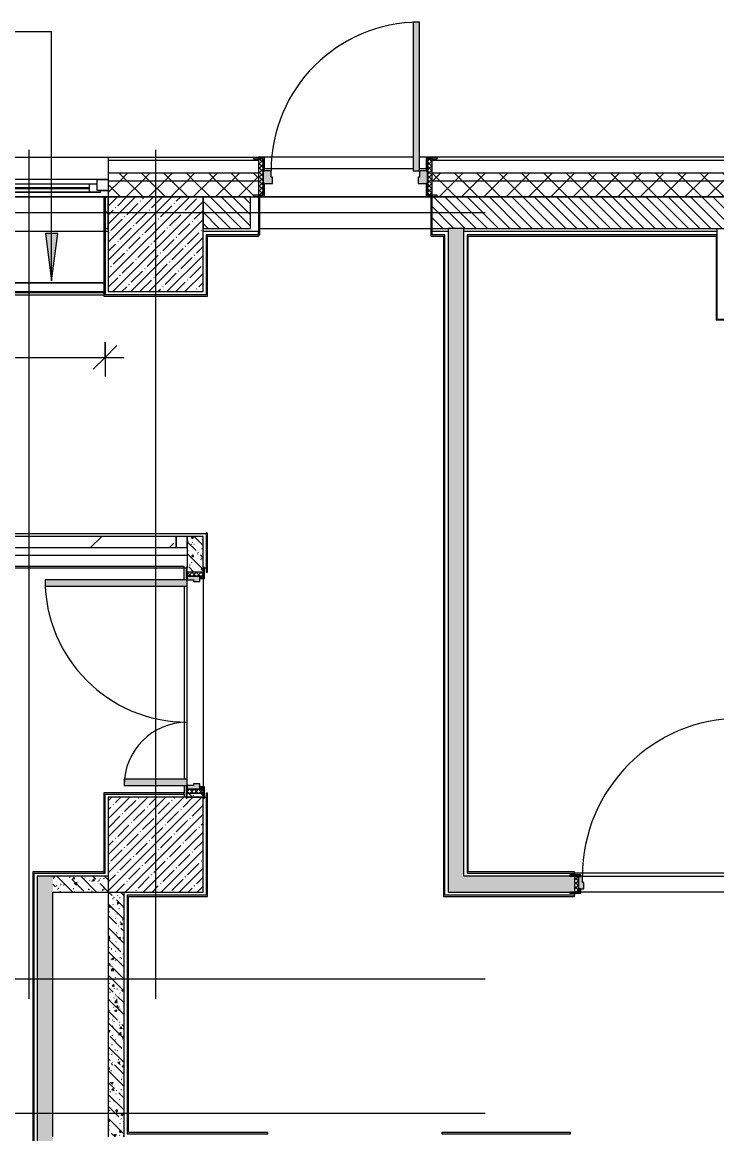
# Model space of a CAD drawing. Header units: millimetres. Extents: x -7229 to 200285, y -8553 to 29000.
# Drawn here: x 161771 to 166167, y 21170 to 28205 of the extents above; entities that cross this region are included whole.
import ezdxf

# ---------------------------------------------------------------- set-up
doc = ezdxf.new("R2010")
doc.units = ezdxf.units.MM
doc.linetypes.add('Осевая', pattern=[15875, 3175, -2381.25, 7937.5, -2381.25])
for name, color, linetype, lineweight in [('A-ANNO-DIMS', 7, 'Continuous', 9), ('A-ANNO-DIMS-100', 7, 'Continuous', 9), ('A-GLAZ-2', 7, 'Continuous', 9), ('A-GLAZ-CURT-2', 7, 'Continuous', 9), ('A-GLAZ-CWMG-3', 7, 'Continuous', 9), ('A-WALL-2', 7, 'Continuous', 9), ('A-WALL-4', 7, 'Continuous', 13), ('G-ANNO-TEXT', 7, 'Continuous', 9), ('I-WALL-7', 7, 'Continuous', 9), ('S-COLS-2', 7, 'Continuous', 9), ('Оси', 7, 'Continuous', 9), ('Оси-2', 7, 'Осевая', 9)]:
    doc.layers.add(name, color=color, linetype=linetype, lineweight=lineweight)
for name, color, linetype, lineweight, true_color in [('A-DOOR-5', 7, 'Continuous', 9, 0xaaaaaa), ('A-DOOR-6', 7, 'Continuous', 9, 0xe2e2e2), ('A-DOOR-FRAM-4', 7, 'Continuous', 9, 0xe2e2e2), ('A-DOOR-FRAM-5', 7, 'Continuous', 9, 0xaaaaaa), ('A-FLOR-3', 7, 'Continuous', 9, 0xaaaaaa), ('I-WALL-8', 7, 'Continuous', 9, 0x787878), ('I-WALL-9', 9, 'Continuous', 9, 0x808080)]:
    doc.layers.add(name, color=color, linetype=linetype, lineweight=lineweight, true_color=true_color)
doc.styles.add('ISOCPEUR_1', font='isocpeur.ttf', dxfattribs={"width": 0.9, "height": 250})
doc.dimstyles.new('ISO-2_5_0_9К_БОЛЬШОЙ', dxfattribs={"dimscale": 304.8, "dimtxt": 248.995294, "dimasz": 0.492126, "dimexe": 0.393701, "dimexo": 0.984252, "dimgap": 0, "dimtad": 1, "dimdec": 0, "dimrnd": 10, "dimzin": 0, "dimdsep": 46, "dimtxsty": 'ISOCPEUR_1', "dimblk1": 'OBLIQUE', "dimblk2": 'OBLIQUE', "dimsah": 1, "dimcen": 0.09, "dimdle": 0.393701, "dimazin": 0, "dimtfac": 1, "dimtdec": 4, "dimtix": 1, "dimtmove": 0, "dimatfit": 3, "dimfxl": 1, "dimtvp": 1, "dimtolj": 1, "dimtzin": 0, "dimarcsym": 2})
pattern_1 = [(45, (96155.96, 0), (-57.02463, 57.02463), []), (45, (96212.986, 0), (-57.02463, 57.02463), [100.806, -20.161, 3.353, -16.808])]
pattern_2 = [(135, (96155.96, 0), (-75.43415, -75.43415), [106.68, -17.78, 3.556, -17.78]), (135, (96155.96, 75.39), (-75.43415, -75.43415), []), (50, (96155.96, 0), (127.52922, -11.15758), [13.335, -146.685]), (355, (96155.96, 0), (-24.66966, 133.74002), [10.668, -117.348]), (100.451, (96166.59, -0.93), (102.85973, 122.58178), [11.333, -124.663]), (46.184, (96155.96, 35.56), (189.75516, -29.43036), [20.002, -220.027]), (96.636, (96171.77, 33.1), (166.1822, 173.1996), [17, -186.995]), (351.184, (96155.96, 35.56), (166.18393, 173.19757), [16.002, -176.022]), (21, (96173.74, 26.67), (106.13027, -71.58603), [13.335, -146.685]), (326, (96173.74, 26.67), (43.26188, 128.93175), [10.668, -117.348]), (71.451, (96182.58, 20.7), (149.39198, 57.34505), [11.333, -124.663]), (37.5, (96155.96, 0), (2.162228, 59.188357), [3.353, -112.573, 3.353, -115.773, -117.792]), (37.5, (96155.96, 0), (2.162228, 59.188357), [-235.052, 3.353, -114.44]), (7.5, (96155.96, 0), (46.773857, 70.126152), [3.353, -64.567, 3.353, -109.906, -44.894]), (7.5, (96155.96, 0), (46.773857, 70.126152), [-181.178, 3.353, -41.542]), (327.5, (96116.31, 0), (94.91367, -4.010093), [3.353, -41.097, 3.353, -135.331, -184.023]), (327.5, (96116.31, 0), (94.91367, -4.010093), [-183.134, 3.353, -180.67]), (317.5, (96098.53, 0), (103.69057, 17.79882), [3.353, -54.432, 3.353, -88.748, -130.683]), (317.5, (96098.53, 0), (103.69057, 17.79882), [-149.885, 3.353, -127.33])]
pattern_3 = [(45, (96155.96, 0), (-70.71068, 70.71068), []), (135, (96155.96, 0), (-70.71068, -70.71068), [])]

# ---------------------------------------------------------------- blocks, each defined once
blk = doc.blocks.new('Системная панель - Стекло - 70мм-31693610-План монтажа зашивок 1 этажа  в осях 12-23 лист 1')
at = {"layer": 'A-GLAZ-CURT-2'}
h = blk.add_hatch(dxfattribs=at)
h.set_pattern_fill('FP_139', color=256, style=0, pattern_type=2)
h.set_pattern_definition([(225, (66147.5, 24815), (282.8427, -282.8427), [200, -600]), (225, (66347.5, 24915), (282.8427, -282.8427), [600, -200]), (225, (65947.5, 25015), (282.8427, -282.8427), [200, -600])])
h.paths.add_polyline_path([(-542.5, 35), (-542.5, -35), (542.5, -35), (542.5, 35), (-284.2, 35)])
for p, q in [((542.5, 35), (-542.5, 35)), ((-542.5, 35), (-542.5, -35)), ((542.5, -35), (542.5, 35)), ((-542.5, -35), (542.5, -35))]:
    blk.add_line(p, q, dxfattribs=at)
blk = doc.blocks.new('120_Окно_СКБ_3Ст - 120_Окно_СКБ_3Ст_5100-21641134-План монтажа зашивок 1 этажа  в осях 12-23 лист 1')
at = {"layer": 'A-GLAZ-2'}
for p, q in [((-2550, -75), (-2550, -5)), ((-2550, -5), (-2480, -5)), ((2550, -5), (-2550, -5)), ((-2480, -5), (-2480, -75)), ((-1720, -35), (-2480, -35)), ((-2480, -35), (-2480, -75)), ((-2430, -85), (-2430, -35)), ((-2430, -55), (-1770, -55)), ((-1770, -65), (-2430, -65)), ((-1770, -85), (-1770, -35)), ((-1720, -75), (-1720, -5)), ((-1720, -5), (-1650, -5)), ((-1720, -75), (-1720, -35)), ((-1650, -5), (-1650, -75)), ((1650, -35), (-1650, -35)), ((1650, -45), (-1650, -45)), ((1650, -75), (1650, -5)), ((1650, -5), (1720, -5)), ((1720, -5), (1720, -75)), ((2480, -35), (1720, -35)), ((1720, -35), (1720, -75)), ((1770, -85), (1770, -35)), ((1770, -55), (2430, -55)), ((2430, -65), (1770, -65)), ((2430, -85), (2430, -35)), ((2480, -75), (2480, -5)), ((2480, -5), (2550, -5)), ((2480, -75), (2480, -35)), ((2550, -5), (2550, -75)), ((-2480, -75), (-2550, -75)), ((-2550, -75), (-2500, -75)), ((-2480, -75), (-2500, -75)), ((-2500, -75), (-2500, -85)), ((-2500, -85), (-1700, -85)), ((-1700, -85), (-2500, -85)), ((-1650, -75), (-1720, -75)), ((-1700, -75), (-1720, -75)), ((-1700, -75), (1700, -75)), ((-1700, -85), (-1700, -75)), ((1720, -75), (1650, -75)), ((1720, -75), (1700, -75)), ((1700, -75), (1700, -85)), ((1700, -85), (2500, -85)), ((2500, -85), (1700, -85)), ((2550, -75), (2480, -75)), ((2500, -75), (2480, -75)), ((2500, -75), (2550, -75)), ((2500, -85), (2500, -75))]:
    blk.add_line(p, q, dxfattribs=at)
blk = doc.blocks.new('110_Дверь_СКБ_1Ст_Наружная - ДН-2д_л__ Дверь из подвала ЛК _900 мм в свету_ 3300-22851703-План монтажа зашивок 1 этажа  в осях 12-23 лист 1')
at = {"layer": 'A-DOOR-5'}
h = blk.add_hatch(dxfattribs=at)
h.set_pattern_fill('FP_170', color=256, style=0, pattern_type=2)
h.set_pattern_definition([(135, (1756.41, 199.685), (-14.14214, -14.14214), []), (225, (1756.41, 199.685), (14.14214, -14.14214), [])])
h.paths.add_polyline_path([(559.5, -105), (569.5, -105), (569.5, 125), (539.5, 125), (539.5, -105)])
at = {"layer": 'A-DOOR-6'}
h = blk.add_hatch(color=256, dxfattribs=at)
h.paths.add_polyline_path([(531.5, 50), (539.5, 50), (539.5, 125), (601.5, 125), (601.5, 133), (531.5, 133), (531.5, 65)])
h.paths.add_polyline_path([(-492.5, 50), (-492.5, 133), (-562.5, 133), (-562.5, 125), (-500.5, 125), (-500.5, 50)])
h = blk.add_hatch(color=256, dxfattribs=at)
h.paths.add_polyline_path([(539.5, -30), (539.5, 50), (489.5, 50), (489.5, 10), (479.5, 10), (479.5, -30), (523.9, -30)])
h.paths.add_polyline_path([(-440.5, -30), (-440.5, 10), (-450.5, 10), (-450.5, 50), (-500.5, 50), (-500.5, -30), (-450.5, -30)])
h = blk.add_hatch(color=256, dxfattribs=at)
h.paths.add_polyline_path([(540.4, -113), (601.5, -113), (601.5, -105), (539.5, -105), (539.5, -30), (531.5, -30), (531.5, -113), (539.5, -113)])
h.paths.add_polyline_path([(-529.5, -113), (-492.5, -113), (-492.5, -30), (-500.5, -30), (-500.5, -105), (-562.5, -105), (-562.5, -113), (-530.5, -113)])
at = {"layer": 'A-DOOR-FRAM-4'}
blk.add_hatch(color=256, dxfattribs=at).paths.add_polyline_path([(489.5, 50), (489.5, 990), (449.5, 990), (449.5, 50)])
at = {"layer": 'A-DOOR-FRAM-5'}
h = blk.add_hatch(dxfattribs=at)
h.set_pattern_fill('FP_171', color=256, style=0, pattern_type=2)
h.set_pattern_definition([(45, (-366.384, 199.685), (-14.1421, 14.1421), []), (135, (-366.384, 199.685), (-14.1421, -14.1421), [])])
h.paths.add_polyline_path([(-529.5, -105), (-500.5, -105), (-500.5, 125), (-530.5, 125), (-530.5, -105)])
at = {"layer": 'A-DOOR-5'}
for p, q in [((489.5, 990), (449.5, 990)), ((449.5, 990), (449.5, 50)), ((489.5, 50), (489.5, 990)), ((-492.5, 133), (-562.5, 133)), ((-562.5, 133), (-562.5, 125)), ((-562.5, 125), (-500.5, 125)), ((-500.5, 125), (-500.5, 50)), ((-492.5, 50), (-492.5, 133)), ((601.5, 133), (531.5, 133)), ((531.5, 133), (531.5, 50)), ((539.5, 50), (539.5, 125)), ((539.5, 125), (601.5, 125)), ((601.5, 125), (601.5, 133)), ((-500.5, 50), (-492.5, 50)), ((449.5, 50), (489.5, 50)), ((531.5, 50), (539.5, 50)), ((-492.5, -30), (-500.5, -30)), ((-500.5, -30), (-500.5, -105)), ((-492.5, -113), (-492.5, -30)), ((539.5, -30), (531.5, -30)), ((531.5, -30), (531.5, -113)), ((539.5, -105), (539.5, -30)), ((-562.5, -105), (-562.5, -113)), ((-500.5, -105), (-562.5, -105)), ((-562.5, -113), (-492.5, -113)), ((531.5, -113), (601.5, -113)), ((601.5, -105), (539.5, -105)), ((601.5, -113), (601.5, -105))]:
    blk.add_line(p, q, dxfattribs=at)
blk.add_arc((489.5, 50), 940, 90, 180, dxfattribs=at)
at = {"layer": 'A-DOOR-FRAM-5'}
for p, q in [((-500.5, 125), (-530.5, 125)), ((-530.5, 125), (-530.5, -105)), ((-500.5, -105), (-500.5, 125)), ((569.5, 125), (539.5, 125)), ((539.5, 125), (539.5, -105)), ((569.5, -105), (569.5, 125)), ((-450.5, 50), (-500.5, 50)), ((-500.5, 50), (-500.5, -30)), ((-450.5, 10), (-450.5, 50)), ((-440.5, 10), (-450.5, 10)), ((-440.5, -30), (-440.5, 10)), ((489.5, 10), (479.5, 10)), ((479.5, 10), (479.5, -30)), ((489.5, 50), (489.5, 10)), ((539.5, 50), (489.5, 50)), ((539.5, -30), (539.5, 50)), ((-500.5, -30), (-440.5, -30)), ((479.5, -30), (539.5, -30)), ((-530.5, -105), (-500.5, -105)), ((539.5, -105), (569.5, -105))]:
    blk.add_line(p, q, dxfattribs=at)
blk = doc.blocks.new('110_Дверь_СКБ_2Ст - Д-10а_ СОШ_Дв_1450x2100h_Горячий цех-25784455-План монтажа зашивок 1 этажа  в осях 12-23 лист 1')
at = {"layer": 'A-DOOR-5'}
h = blk.add_hatch(dxfattribs=at)
h.set_pattern_fill('FP_34', color=256, style=0, pattern_type=2)
h.set_pattern_definition([(135, (1601.41, 114.685), (-14.14214, -14.14214), []), (225, (1601.41, 114.685), (14.14214, -14.14214), [])])
h.paths.add_polyline_path([(687.5, 50), (687.5, -50), (712.5, -50), (712.5, 50)])
at = {"layer": 'A-DOOR-6'}
for points in [[(622.5, 131.2), (622.5, 50), (662.5, 50), (662.5, 950), (622.5, 950), (622.5, 472.7)], [(-637.5, 62.8), (-637.5, 50), (-597.5, 50), (-597.5, 450), (-637.5, 450), (-637.5, 70)]]:
    blk.add_hatch(color=256, dxfattribs=at).paths.add_polyline_path(points)
h = blk.add_hatch(color=256, dxfattribs=at)
h.paths.add_polyline_path([(-662.5, -30), (-627.5, -30), (-627.5, 10), (-637.5, 10), (-637.5, 50), (-662.5, 50)])
h.paths.add_polyline_path([(652.5, -30), (687.5, -30), (687.5, 50), (662.5, 50), (662.5, 10), (652.5, 10), (652.5, -9.2)])
at = {"layer": 'A-DOOR-FRAM-4'}
for points in [[(-717.5, 58), (-717.5, 50), (-647.5, 50), (-647.5, 58), (-712.5, 58)], [(672.5, 50), (742.5, 50), (742.5, 58), (672.5, 58)], [(-717.5, -50), (-717.5, -58), (-647.5, -58), (-647.5, -50), (-712.5, -50)], [(-662.5, -50), (-647.5, -50), (-647.5, -30), (-662.5, -30)], [(672.5, -50), (687.5, -50), (687.5, -30), (672.5, -30)], [(672.5, -50), (672.5, -58), (742.5, -58), (742.5, -50), (687.5, -50)]]:
    blk.add_hatch(color=256, dxfattribs=at).paths.add_polyline_path(points)
at = {"layer": 'A-DOOR-FRAM-5'}
h = blk.add_hatch(dxfattribs=at)
h.set_pattern_fill('FP_35', color=256, style=0, pattern_type=2)
h.set_pattern_definition([(45, (-521.384, 114.685), (-14.1421, 14.1421), []), (135, (-521.384, 114.685), (-14.1421, -14.1421), [])])
h.paths.add_polyline_path([(-687.5, -50), (-662.5, -50), (-662.5, 50), (-687.5, 50)])
at = {"layer": 'A-DOOR-5'}
for p, q in [((662.5, 950), (622.5, 950)), ((622.5, 950), (622.5, 50)), ((662.5, 50), (662.5, 950)), ((-637.5, 450), (-637.5, 50)), ((-597.5, 450), (-637.5, 450)), ((-597.5, 50), (-597.5, 450)), ((-637.5, 50), (-597.5, 50)), ((622.5, 50), (662.5, 50))]:
    blk.add_line(p, q, dxfattribs=at)
for centre, radius, start, end in [((662.5, 50), 900, 90, 180), ((-637.5, 50), 400, 0, 90)]:
    blk.add_arc(centre, radius, start, end, dxfattribs=at)
at = {"layer": 'A-DOOR-FRAM-5'}
for p, q in [((-647.5, 58), (-717.5, 58)), ((-717.5, 58), (-717.5, 50)), ((-717.5, 50), (-647.5, 50)), ((-662.5, 50), (-687.5, 50)), ((-687.5, 50), (-687.5, -50)), ((-637.5, 50), (-662.5, 50)), ((-662.5, 50), (-662.5, -30)), ((-662.5, -50), (-662.5, 50)), ((-647.5, 50), (-647.5, 58)), ((-637.5, 10), (-637.5, 50)), ((-627.5, 10), (-637.5, 10)), ((-627.5, -30), (-627.5, 10)), ((662.5, 10), (652.5, 10)), ((652.5, 10), (652.5, -30)), ((662.5, 50), (662.5, 10)), ((687.5, 50), (662.5, 50)), ((742.5, 58), (672.5, 58)), ((672.5, 58), (672.5, 50)), ((672.5, 50), (742.5, 50)), ((687.5, -30), (687.5, 50)), ((712.5, 50), (687.5, 50)), ((687.5, 50), (687.5, -50)), ((712.5, -50), (712.5, 50)), ((742.5, 50), (742.5, 58)), ((-647.5, -50), (-717.5, -50)), ((-717.5, -50), (-717.5, -58)), ((-717.5, -58), (-647.5, -58)), ((-687.5, -50), (-662.5, -50)), ((-662.5, -30), (-627.5, -30)), ((-647.5, -30), (-662.5, -30)), ((-662.5, -30), (-662.5, -50)), ((-662.5, -50), (-647.5, -50)), ((-647.5, -50), (-647.5, -30)), ((-647.5, -58), (-647.5, -50)), ((652.5, -30), (687.5, -30)), ((687.5, -30), (672.5, -30)), ((672.5, -30), (672.5, -50)), ((672.5, -50), (687.5, -50)), ((742.5, -50), (672.5, -50)), ((672.5, -50), (672.5, -58)), ((672.5, -58), (742.5, -58)), ((687.5, -50), (687.5, -30)), ((687.5, -50), (712.5, -50)), ((742.5, -58), (742.5, -50))]:
    blk.add_line(p, q, dxfattribs=at)
blk = doc.blocks.new('Прямоугольный импост - 50 x 70 мм-23766160-План монтажа зашивок 1 этажа  в осях 12-23 лист 1')
at = {"layer": 'A-GLAZ-CWMG-3'}
for p, q in [((0, 35), (-70, 35)), ((-70, 35), (-70, -35)), ((0, -35), (0, 35)), ((-70, -35), (0, -35))]:
    blk.add_line(p, q, dxfattribs=at)
blk = doc.blocks.new('110_Дверь_СКБ_1Ст_Внутренняя1 - Д-11 1100x2100h_кладовые _все__ коридор _между помещениями блока столовой__ моечные _все_-V188-План монтажа зашивок 1 этажа  в осях 12-23 лист 1')
at = {"layer": 'A-DOOR-5'}
h = blk.add_hatch(dxfattribs=at)
h.set_pattern_fill('FP_27', color=256, style=0, pattern_type=2)
h.set_pattern_definition([(135, (1751.41, 114.685), (-14.14214, -14.14214), []), (225, (1751.41, 114.685), (14.14214, -14.14214), [])])
h.paths.add_polyline_path([(537.5, 50), (537.5, -50), (562.5, -50), (562.5, 50)])
at = {"layer": 'A-DOOR-6'}
h = blk.add_hatch(color=256, dxfattribs=at)
h.paths.add_polyline_path([(537.5, 50), (512.5, 50), (512.5, 10), (502.5, 10), (502.5, -30), (537.5, -30)])
h.paths.add_polyline_path([(-497.5, 50), (-512.5, 50), (-512.5, -30), (-477.5, -30), (-477.5, 10), (-487.5, 10), (-487.5, 50)])
at = {"layer": 'A-DOOR-FRAM-4'}
for points in [[(472.5, 1050), (472.5, 50), (512.5, 50), (512.5, 1050)], [(-537.5, 58), (-567.5, 58), (-567.5, 50), (-497.5, 50), (-497.5, 58), (-535.4, 58)], [(537.5, 58), (522.5, 58), (522.5, 50), (592.5, 50), (592.5, 58), (542.5, 58)], [(-497.5, -50), (-567.5, -50), (-567.5, -58), (-497.5, -58), (-497.5, -56.4)], [(-497.5, -30), (-512.5, -30), (-512.5, -50), (-497.5, -50)], [(522.5, -30), (522.5, -50), (537.5, -50), (537.5, -30)], [(562.5, -50), (522.5, -50), (522.5, -58), (592.5, -58), (592.5, -50)]]:
    blk.add_hatch(color=256, dxfattribs=at).paths.add_polyline_path(points)
at = {"layer": 'A-DOOR-FRAM-5'}
h = blk.add_hatch(dxfattribs=at)
h.set_pattern_fill('FP_28', color=256, style=0, pattern_type=2)
h.set_pattern_definition([(45, (-371.384, 114.685), (-14.1421, 14.1421), []), (135, (-371.384, 114.685), (-14.1421, -14.1421), [])])
h.paths.add_polyline_path([(-512.5, 50), (-537.5, 50), (-537.2, -50), (-512.5, -50)])
at = {"layer": 'A-DOOR-5'}
for p, q in [((512.5, 1050), (472.5, 1050)), ((472.5, 1050), (472.5, 50)), ((512.5, 50), (512.5, 1050)), ((472.5, 50), (512.5, 50))]:
    blk.add_line(p, q, dxfattribs=at)
blk.add_arc((512.5, 50), 1000, 90, 180, dxfattribs=at)
at = {"layer": 'A-DOOR-FRAM-5'}
for p, q in [((-497.5, 58), (-567.5, 58)), ((-567.5, 58), (-567.5, 50)), ((-567.5, 50), (-497.5, 50)), ((-512.5, 50), (-537.5, 50)), ((-537.5, 50), (-537.5, -50)), ((-487.5, 50), (-512.5, 50)), ((-512.5, 50), (-512.5, -30)), ((-512.5, -50), (-512.5, 50)), ((-497.5, 50), (-512.5, 50)), ((-512.5, 50), (-512.5, 49)), ((-512.5, 49), (-497.5, 49)), ((-497.5, 50), (-497.5, 58)), ((-497.5, 49), (-497.5, 50)), ((-487.5, 10), (-487.5, 50)), ((-477.5, 10), (-487.5, 10)), ((-477.5, -30), (-477.5, 10)), ((512.5, 10), (502.5, 10)), ((502.5, 10), (502.5, -30)), ((512.5, 50), (512.5, 10)), ((537.5, 50), (512.5, 50)), ((592.5, 58), (522.5, 58)), ((522.5, 58), (522.5, 50)), ((537.5, 50), (522.5, 50)), ((522.5, 50), (522.5, 49)), ((522.5, 50), (592.5, 50)), ((522.5, 49), (537.5, 49)), ((537.5, -30), (537.5, 50)), ((562.5, 50), (537.5, 50)), ((537.5, 50), (537.5, -50)), ((537.5, 49), (537.5, 50)), ((562.5, -50), (562.5, 50)), ((592.5, 50), (592.5, 58)), ((-497.5, -50), (-567.5, -50)), ((-567.5, -50), (-567.5, -58)), ((-567.5, -58), (-497.5, -58)), ((-537.5, -50), (-512.5, -50)), ((-512.5, -30), (-477.5, -30)), ((-497.5, -30), (-512.5, -30)), ((-512.5, -30), (-512.5, -50)), ((-512.5, -50), (-497.5, -50)), ((-497.5, -50), (-497.5, -30)), ((-497.5, -58), (-497.5, -50)), ((502.5, -30), (537.5, -30)), ((537.5, -30), (522.5, -30)), ((522.5, -30), (522.5, -50)), ((522.5, -50), (537.5, -50)), ((592.5, -50), (522.5, -50)), ((522.5, -50), (522.5, -58)), ((522.5, -58), (592.5, -58)), ((537.5, -50), (537.5, -30)), ((537.5, -50), (562.5, -50)), ((592.5, -58), (592.5, -50))]:
    blk.add_line(p, q, dxfattribs=at)
blk = doc.blocks.new('Зашивка приборов отопления10 - Зашивка приборов отопления-33278020-План монтажа зашивок 1 этажа  в осях 12-23 лист 1')
at = {"layer": 'A-WALL-2'}
for p, q in [((51570, 26880), (51570, 26860)), ((51870, 26880), (51570, 26880)), ((56922, 26880), (51878, 26880)), ((51578, 26555), (56922, 26555)), ((56922, 26555), (51578, 26555)), ((51578, 26480), (56922, 26480))]:
    blk.add_line(p, q, dxfattribs=at)
blk = doc.blocks.new('DIMBLOCK69-План монтажа зашивок 1 этажа  в осях 12-23 лист 1')
at = {"layer": 'A-ANNO-DIMS-100'}
for p, q in [((159620, 26004.3), (159620, 26203.2)), ((162296, 26180), (162296, 25963.2)), ((162296, 26083.2), (162296, 26180)), ((159620, 26083.2), (162416, 26083.2)), ((159620, 26083.2), (159620, 26004.3))]:
    blk.add_line(p, q, dxfattribs=at)
at = {"layer": 'A-ANNO-DIMS-100', "lineweight": 20}
for p, q in [((159620, 26083.2), (159695, 26158.2)), ((162296, 26083.2), (162371, 26158.2)), ((159620, 26083.2), (159545, 26008.2)), ((162296, 26083.2), (162221, 26008.2))]:
    blk.add_line(p, q, dxfattribs=at)
at = {"layer": 'A-ANNO-DIMS-100', "color": 0, "insert": (160742.5, 26409.8), "char_height": 250, "width": 517.144, "attachment_point": 1, "line_spacing_factor": 1.149209, "style": 'ISOCPEUR_1'}
blk.add_mtext('1/2', dxfattribs=at)
blk = doc.blocks.new('_Oblique')
at = {"color": 0, "linetype": 'ByBlock', "lineweight": -2}
blk.add_line((-0.5, -0.5), (0.5, 0.5), dxfattribs=at)

msp = doc.modelspace()

# ---------------------------------------------------------------- hatches: boundary and pattern name
at = {"layer": 'A-WALL-2'}
h = msp.add_hatch(dxfattribs=at)
h.set_pattern_fill('FP_133', color=256, style=0, pattern_type=2)
h.set_pattern_definition(pattern_3)
h.paths.add_polyline_path([(178830.4, 27200), (180661.6, 27200), (180661.6, 27250), (176506, 27250), (176506, 27200), (178104.9, 27200)])
h.paths.add_polyline_path([(172906, 27200), (173406, 27200), (173406, 27250), (172506, 27250), (172506, 27200)])
h.paths.add_polyline_path([(170406, 27200), (170406, 27250), (169066, 27250), (169066, 27200), (170124.4, 27200)])
h.paths.add_polyline_path([(166496.9, 27200), (166966, 27200), (166966, 27250), (164366, 27250), (164366, 27200), (166466, 27200)])
h.paths.add_polyline_path([(162916, 27200), (163266, 27200), (163266, 27250), (162316, 27250), (162316, 27200), (162869.4, 27200)])
h.paths.add_polyline_path([(157216, 27200), (157216, 27250), (156161, 27250), (156161, 27200), (156916, 27200)])
h.paths.add_polyline_path([(153016, 27200), (153861, 27200), (153861, 27250), (153016, 27250), (153016, 27206.1)])
h.paths.add_polyline_path([(150016, 27200), (150916, 27200), (150916, 27250), (150016, 27250), (150016, 27210)])
h.paths.add_polyline_path([(147916, 27200), (147916, 27250), (147016, 27250), (147016, 27200), (147633.9, 27200)])
h.paths.add_polyline_path([(144006.4, 27200), (144916, 27200), (144916, 27250), (143816, 27250), (143816, 27200)])
h.paths.add_polyline_path([(138916, 27200), (140716, 27200), (140716, 27250), (138316, 27250), (138316, 27200)])
h = msp.add_hatch(dxfattribs=at)
h.set_pattern_fill('FP_133', color=256, style=0, pattern_type=2)
h.set_pattern_definition(pattern_3)
h.paths.add_polyline_path([(180256, 27100), (180661.6, 27100), (180661.6, 27200), (176506, 27200), (176506, 27100), (179581.1, 27100)])
h.paths.add_polyline_path([(166466, 27100), (166966, 27100), (166966, 27200), (164366, 27200), (164366, 27110), (164398, 27110), (164398, 27102), (164366, 27102), (164366, 27100), (166132.6, 27100)])
h.paths.add_polyline_path([(169066, 27100), (170406, 27100), (170406, 27200), (169066, 27200), (169066, 27140)])
h.paths.add_polyline_path([(173026.4, 27100), (173406, 27100), (173406, 27200), (172506, 27200), (172506, 27100), (172906, 27100)])
h.paths.add_polyline_path([(153437.9, 27100), (153861, 27100), (153861, 27200), (153016, 27200), (153016, 27100)])
h.paths.add_polyline_path([(162316, 27100), (163266, 27100), (163266, 27102), (163234, 27102), (163234, 27110), (163266, 27110), (163266, 27200), (162316, 27200), (162316, 27140)])
h.paths.add_polyline_path([(138936, 27100), (140716, 27100), (140716, 27200), (138316, 27200), (138316, 27100), (138927.9, 27100)])
h.paths.add_polyline_path([(147916, 27100), (147916, 27200), (147016, 27200), (147016, 27100), (147633.9, 27100)])
h.paths.add_polyline_path([(156316, 27100), (157216, 27100), (157216, 27200), (156161, 27200), (156161, 27100)])
h.paths.add_polyline_path([(150535.9, 27100), (150916, 27100), (150916, 27200), (150016, 27200), (150016, 27100), (150316, 27100)])
h.paths.add_polyline_path([(144916, 27100), (144916, 27200), (143816, 27200), (143816, 27100), (144913.3, 27100)])
h = msp.add_hatch(dxfattribs=at)
h.set_pattern_fill('FP_137', color=256, style=0, pattern_type=2)
h.set_pattern_definition([(135, (96155.96, 0), (-35.35534, -35.35534), [])])
h.paths.add_polyline_path([(153506, 26900), (153861, 26900), (153861, 27100), (153016, 27100), (153016, 26900), (153437.9, 26900)])
h.paths.add_polyline_path([(147556, 26900), (147916, 26900), (147916, 27100), (147016, 27100), (147016, 26900), (147497.8, 26900)])
h.paths.add_polyline_path([(176806, 26900), (176806, 27100), (176506, 27100), (176506, 26900), (176653.9, 26900)])
h.paths.add_polyline_path([(156916, 26900), (157216, 26900), (157216, 27100), (156916, 27100), (156916, 26953.9)])
h.paths.add_polyline_path([(138936, 26900), (140716, 26900), (140716, 27100), (138916, 27100), (138916, 26900), (138927.9, 26900)])
h.paths.add_polyline_path([(163216, 26900), (163216, 27100), (162916, 27100), (162916, 26900)])
h.paths.add_polyline_path([(172906, 26900), (172906, 27100), (172506, 27100), (172506, 26900), (172584.1, 26900)])
h.paths.add_polyline_path([(150016, 26900), (150316, 26900), (150316, 27100), (150016, 27100), (150016, 26969.4)])
h.paths.add_polyline_path([(143825, 26900), (144316, 26900), (144316, 27100), (143816, 27100), (143816, 26900)])
h.paths.add_polyline_path([(170406, 26900), (170406, 27100), (170196, 27100), (170196, 26900)])
h.paths.add_polyline_path([(169696, 26900), (169696, 27100), (169066, 27100), (169066, 26900), (169398.9, 26900)])
h.paths.add_polyline_path([(166466, 26900), (166466, 27100), (164366, 27100), (164362, 26900), (165045.9, 26900)])
h.paths.add_polyline_path([(156161, 26900), (156316, 26900), (156316, 27100), (156161, 27100), (156161, 26936.5)])
at = {"layer": 'G-ANNO-TEXT'}
msp.add_hatch(color=256, dxfattribs=at).paths.add_polyline_path([(161957.3, 26567.4), (161996.8, 26867.4), (161917.8, 26867.4)])
at = {"layer": 'I-WALL-8'}
h = msp.add_hatch(dxfattribs=at)
h.set_pattern_fill('FP_138', color=256, style=0, pattern_type=2)
h.set_pattern_definition(pattern_2)
h.paths.add_polyline_path([(164566, 22800), (164566, 26900), (164466, 26900), (164466, 22800)])
h = msp.add_hatch(dxfattribs=at)
h.set_pattern_fill('FP_138', color=256, style=0, pattern_type=2)
h.set_pattern_definition(pattern_2)
h.paths.add_polyline_path([(162916, 23300), (162916, 23325), (162816, 23325), (162816, 23300)])
h.paths.add_polyline_path([(162916, 24725), (162916, 24950), (162816, 24950), (162816, 24725)])
h = msp.add_hatch(dxfattribs=at)
h.set_pattern_fill('FP_138', color=256, style=0, pattern_type=2)
h.set_pattern_definition(pattern_2)
h.paths.add_polyline_path([(161966, 15550), (161966, 15750), (161866, 15750), (161866, 15550), (161876.6, 15550)])
h.paths.add_polyline_path([(161966, 16450), (161966, 22800), (161866, 22800), (161866, 16450)])
h = msp.add_hatch(dxfattribs=at)
h.set_pattern_fill('FP_138', color=256, style=0, pattern_type=2)
h.set_pattern_definition(pattern_2)
h.paths.add_polyline_path([(162296, 22700), (162316, 22700), (162316, 22800), (161966, 22800), (161966, 22700), (162143.9, 22700)])
h = msp.add_hatch(dxfattribs=at)
h.set_pattern_fill('FP_138', color=256, style=0, pattern_type=2)
h.set_pattern_definition(pattern_2)
h.paths.add_polyline_path([(178356, 22700), (178586, 22700), (178586, 22800), (178356, 22800), (178356, 22798), (178386, 22798), (178386, 22790), (178356, 22790), (178356, 22710), (178386, 22710), (178386, 22702), (178356, 22702)])
h.paths.add_polyline_path([(177385.2, 22700), (177406, 22700), (177406, 22702), (177376, 22702), (177376, 22710), (177406, 22710), (177406, 22790), (177376, 22790), (177376, 22798), (177406, 22798), (177406, 22800), (177306, 22800), (177306, 22700), (177376, 22700)])
h.paths.add_polyline_path([(175202.9, 22700), (176806, 22700), (176806, 22800), (174606, 22800), (174606, 22700), (174855.8, 22700)])
h.paths.add_polyline_path([(172286, 22700), (172906, 22700), (172906, 22800), (171900.8, 22800), (171900.8, 22700), (171930.8, 22700)])
h.paths.add_polyline_path([(173476, 22700), (173506, 22700), (173506, 22800), (173406, 22800), (173406, 22700), (173435.8, 22700)])
h.paths.add_polyline_path([(170800.8, 22700), (170800.8, 22800), (170196, 22800), (170196, 22700), (170770.8, 22700)])
h.paths.add_polyline_path([(166466, 22700), (166466, 22800), (166366, 22800), (166366, 22700), (166446, 22700)])
h.paths.add_polyline_path([(169696, 22700), (169696, 22800), (166966, 22800), (166966, 22700), (169676, 22700)])
h.paths.add_polyline_path([(165241, 22700), (165266, 22700), (165266, 22800), (164466, 22800), (164466, 22700), (165236, 22700)])
h = msp.add_hatch(dxfattribs=at)
h.set_pattern_fill('FP_138', color=256, style=0, pattern_type=2)
h.set_pattern_definition(pattern_2)
h.paths.add_polyline_path([(162416, 21150), (162416, 22700), (162316, 22700), (162316, 21150)])
at = {"layer": 'I-WALL-9'}
h = msp.add_hatch(dxfattribs=at)
h.set_pattern_fill('FP_178', color=256, style=0, pattern_type=2)
h.set_pattern_definition([(0, (96155.96, 0), (121.92, 30.48), [10.058, -81.382, 10.058, -81.382, -487.68]), (0, (96155.96, 0), (121.92, 30.48), [-182.88, 10.058, -172.822, 10.058, -81.382, -213.36]), (0, (96155.96, 0), (121.92, 30.48), [-457.2, 10.058, -50.902, 10.058, -142.342]), (120, (96201.68, 15.24), (-87.356454, 90.345817), [10.058, -81.382, 10.058, -81.382, -487.68]), (120, (96201.68, 15.24), (-87.356454, 90.345817), [-182.88, 10.058, -172.822, 10.058, -81.382, -213.36]), (120, (96201.68, 15.24), (-87.356454, 90.345817), [-457.2, 10.058, -50.902, 10.058, -142.342]), (240, (96216.92, 76.2), (-34.563546, -120.825817), [10.058, -81.382, 10.058, -81.382, -487.68]), (240, (96216.92, 76.2), (-34.563546, -120.825817), [-182.88, 10.058, -172.822, 10.058, -81.382, -213.36]), (240, (96216.92, 76.2), (-34.563546, -120.825817), [-457.2, 10.058, -50.902, 10.058, -142.342])])
h.paths.add_polyline_path([(162296, 26900), (162316, 26900), (162316, 27100), (162296, 27100), (162296, 27077.7)])
at = {"layer": 'S-COLS-2'}
h = msp.add_hatch(dxfattribs=at)
h.set_pattern_fill('FP_117', color=256, style=0, pattern_type=2)
h.set_pattern_definition(pattern_1)
h.paths.add_polyline_path([(162316, 26500), (162916, 26500), (162916, 27100), (162316, 27100), (162316, 26555)])
h = msp.add_hatch(dxfattribs=at)
h.set_pattern_fill('FP_117', color=256, style=0, pattern_type=2)
h.set_pattern_definition(pattern_1)
h.paths.add_polyline_path([(162916, 22700), (162916, 23300), (162816, 23300), (162816, 23295), (162808, 23295), (162808, 23300), (162316, 23300), (162316, 22700), (162796, 22700)])

# ---------------------------------------------------------------- linework, layer by layer
at = {"layer": 'A-FLOR-3'}
for p, q in [((164246, 27350), (163267, 27350)), ((163267, 27350), (163267, 27348)), ((164366, 27350), (164286, 27350)), ((163267, 27102), (163267, 27100)), ((154286, 24970), (162936, 24970)), ((162796, 24675), (162796, 24752)), ((162808, 24750), (162796, 24750)), ((162936, 24750), (162924, 24750)), ((162796, 24635), (162796, 23415)), ((162796, 23375), (162796, 23328)), ((162796, 23320), (162796, 23300)), ((162924, 23300), (162936, 23300)), ((166276, 22820), (165266, 22820)), ((165266, 22820), (165266, 22808)), ((165266, 22692), (165266, 22680))]:
    msp.add_line(p, q, dxfattribs=at)
at = {"layer": 'A-WALL-2'}
for p, q in [((147916, 27350), (163266, 27350)), ((162316, 27350), (162316, 27100)), ((163266, 27348), (163266, 27350)), ((173406, 27350), (164366, 27350)), ((164366, 27350), (164366, 27348)), ((163304, 27280), (164246, 27280)), ((164286, 27280), (164328, 27280)), ((162288, 27100), (157244, 27100)), ((162316, 27100), (162916, 27100)), ((162916, 27100), (162916, 26900)), ((163216, 26900), (163216, 27100)), ((163216, 27100), (163266, 27100)), ((163266, 27100), (163266, 27102)), ((164358, 27100), (163274, 27100)), ((164366, 27100), (164362, 27100)), ((164362, 27100), (164362, 26900)), ((164366, 27102), (164366, 27100)), ((162916, 26900), (163216, 26900)), ((164362, 26900), (164466, 26900)), ((164566, 26900), (166466, 26900))]:
    msp.add_line(p, q, dxfattribs=at)
at = {"layer": 'A-WALL-4'}
for p, q in [((163266, 27330), (162316, 27330)), ((166966, 27330), (164366, 27330)), ((163266, 27250), (162316, 27250)), ((166966, 27250), (164366, 27250)), ((163266, 27200), (162316, 27200)), ((166966, 27200), (164366, 27200)), ((163216, 27100), (162916, 27100)), ((162916, 27100), (163216, 27100)), ((166466, 27100), (164366, 27100)), ((164366, 27100), (166466, 27100)), ((164566, 26900), (164466, 26900)), ((163266, 26860), (163267, 26860))]:
    msp.add_line(p, q, dxfattribs=at)
at = {"layer": 'G-ANNO-TEXT'}
for p, q in [((161957.3, 28144.9), (161237.2, 28144.9)), ((161957.3, 26567.4), (161957.3, 28144.9)), ((161996.8, 26867.4), (161917.8, 26867.4)), ((161917.8, 26867.4), (161957.3, 26567.4)), ((161957.3, 26567.4), (161996.8, 26867.4))]:
    msp.add_line(p, q, dxfattribs=at)
at = {"layer": 'I-WALL-7'}
for p, q in [((157244, 27100), (162288, 27100)), ((162288, 27100), (162288, 26472)), ((162316, 27100), (162288, 27100)), ((162296, 27100), (162296, 26480)), ((162316, 26900), (162316, 27100)), ((163266, 27100), (163266, 26860)), ((163274, 27100), (163266, 27100)), ((163274, 27100), (164358, 27100)), ((163274, 26860), (163274, 27100)), ((164358, 27100), (164358, 26852)), ((164366, 27100), (164358, 27100)), ((164366, 26860), (164366, 27100)), ((162288, 26880), (157244, 26880)), ((162296, 26900), (162316, 26900)), ((162316, 26880), (162296, 26880)), ((163267, 26880), (162916, 26880)), ((163267, 26852), (163267, 26880)), ((163274, 26900), (164358, 26900)), ((164466, 26880), (164366, 26880)), ((164466, 26900), (164466, 22700)), ((164566, 22800), (164566, 26900)), ((166166.6, 26880), (164566, 26880)), ((166166.6, 26900), (166166.6, 26325)), ((162296, 26859), (162288, 26859)), ((163266, 26860), (162936, 26860)), ((162936, 26860), (162936, 26480)), ((162936, 26852), (163267, 26852)), ((162944, 26472), (162944, 26860)), ((163267, 26860), (163274, 26860)), ((164358, 26852), (164438, 26852)), ((164446, 26860), (164366, 26860)), ((164438, 26852), (164438, 22672)), ((164446, 22680), (164446, 26860)), ((166171.6, 26860), (164586, 26860)), ((164586, 26860), (164586, 22820)), ((164594, 26852), (166163.6, 26852)), ((164594, 22828), (164594, 26852)), ((166163.6, 26852), (166163.6, 26322)), ((156944, 26500), (162288, 26500)), ((162288, 26492), (156944, 26492)), ((162288, 26472), (162944, 26472)), ((162936, 26480), (162296, 26480)), ((166163.6, 26322), (166994, 26322)), ((166166.6, 26325), (166966, 26325)), ((162916, 24950), (162816, 24950)), ((162816, 24950), (162816, 24755)), ((162916, 24755), (162916, 24950)), ((162944, 24970.5), (162936, 24970.5)), ((162936, 24970.5), (162936, 24725)), ((162944, 24725), (162944, 24970.5)), ((162816, 24830), (156866, 24830)), ((162796, 24760), (156886, 24760)), ((156894, 24752), (162796, 24752)), ((162796, 24752), (162796, 24760)), ((162936, 24725), (162944, 24725)), ((162816, 23415), (162816, 24635)), ((162916, 24685), (162916, 23365)), ((162288, 23328), (162288, 22820)), ((162796, 23328), (162288, 23328)), ((162296, 22820), (162296, 23320)), ((162296, 23320), (162796, 23320)), ((162796, 23320), (162796, 23328)), ((162816, 23300), (162916, 23300)), ((162944, 23325), (162936, 23325)), ((162936, 23325), (162936, 22680)), ((162944, 22672), (162944, 23325)), ((161838, 22828), (161838, 16530)), ((162296, 22828), (161838, 22828)), ((161846, 16530), (161846, 22820)), ((161846, 22820), (162296, 22820)), ((161866, 22800), (161866, 16530)), ((162316, 22800), (161866, 22800)), ((162316, 22800), (162316, 21150)), ((165236, 22800), (164566, 22800)), ((164586, 22820), (165266, 22820)), ((165266, 22828), (164594, 22828)), ((165266, 22820), (165266, 22828)), ((165316, 22800), (166276, 22800)), ((161966, 21150), (161966, 22700)), ((161966, 22700), (162416, 22700)), ((162416, 21150), (162416, 22700)), ((162436, 22680), (162436, 21170)), ((162936, 22680), (162436, 22680)), ((162444, 21178), (162444, 22672)), ((162444, 22672), (162944, 22672)), ((164438, 22672), (165266, 22672)), ((165266, 22680), (164446, 22680)), ((164466, 22700), (165236, 22700)), ((165266, 22672), (165266, 22680)), ((166326, 22700), (165306, 22700)), ((163326, 21178), (162444, 21178)), ((163326, 21170), (163326, 21178)), ((165241, 21178), (164426, 21178)), ((164426, 21178), (164426, 21170)), ((165241, 21170), (165241, 21178)), ((162436, 21170), (163326, 21170)), ((164426, 21170), (165241, 21170))]:
    msp.add_line(p, q, dxfattribs=at)
at = {"layer": 'S-COLS-2'}
for p, q in [((162916, 27100), (162316, 27100)), ((162316, 27100), (162316, 26500)), ((162916, 26900), (162916, 27100)), ((162916, 26500), (162916, 26900)), ((162316, 26500), (162916, 26500)), ((162808, 23300), (162316, 23300)), ((162316, 23300), (162316, 22700)), ((162916, 23300), (162816, 23300)), ((162916, 22700), (162916, 23295)), ((162316, 22700), (162916, 22700))]:
    msp.add_line(p, q, dxfattribs=at)
at = {"layer": 'Оси'}
for p, q in [((161816, 24898.1), (161816, 27398.1)), ((162616, 24898.1), (162616, 27398.1))]:
    msp.add_line(p, q, dxfattribs=at)
at = {"layer": 'Оси-2'}
for p, q in [((135332.1, 27000), (178356, 27000)), ((161816, 593.7), (161816, 24898.1)), ((162616, 593.7), (162616, 24898.1)), ((135332.1, 22150), (178356, 22150)), ((135332.1, 21300), (178356, 21300))]:
    msp.add_line(p, q, dxfattribs=at)

# ---------------------------------------------------------------- block references
at = {"layer": 'A-DOOR-5'}
for name, p in [('110_Дверь_СКБ_1Ст_Наружная - ДН-2д_л__ Дверь из подвала ЛК _900 мм в свету_ 3300-22851703-План монтажа зашивок 1 этажа  в осях 12-23 лист 1', (163796.5, 27215)), ('110_Дверь_СКБ_1Ст_Внутренняя1 - Д-11 1100x2100h_кладовые _все__ коридор _между помещениями блока столовой__ моечные _все_-V188-План монтажа зашивок 1 этажа  в осях 12-23 лист 1', (165803.5, 22750))]:
    msp.add_blockref(name, p, dxfattribs=at)
at = {"layer": 'A-DOOR-5', "rotation": 89.99999999999982}
msp.add_blockref('110_Дверь_СКБ_2Ст - Д-10а_ СОШ_Дв_1450x2100h_Горячий цех-25784455-План монтажа зашивок 1 этажа  в осях 12-23 лист 1', (162866, 24012.5), dxfattribs=at)
at = {"layer": 'A-GLAZ-2'}
msp.add_blockref('120_Окно_СКБ_3Ст - 120_Окно_СКБ_3Ст_5100-21641134-План монтажа зашивок 1 этажа  в осях 12-23 лист 1', (159766, 27215), dxfattribs=at)
at = {"layer": 'A-GLAZ-CURT-2', "rotation": 180}
msp.add_blockref('Системная панель - Стекло - 70мм-31693610-План монтажа зашивок 1 этажа  в осях 12-23 лист 1', (162203.5, 24915), dxfattribs=at)
at = {"layer": 'A-GLAZ-CWMG-3'}
msp.add_blockref('Прямоугольный импост - 50 x 70 мм-23766160-План монтажа зашивок 1 этажа  в осях 12-23 лист 1', (162816, 24915), dxfattribs=at)
at = {"layer": 'A-WALL-2'}
msp.add_blockref('Зашивка приборов отопления10 - Зашивка приборов отопления-33278020-План монтажа зашивок 1 этажа  в осях 12-23 лист 1', (105366, 0), dxfattribs=at)

# ---------------------------------------------------------------- dimensions: what is measured, and where the dimension line sits
at = {"layer": 'A-ANNO-DIMS'}
dim = msp.add_linear_dim(base=(162296, 26083.2), p1=(159620, 26304.3), p2=(162296, 26480), text='1/2', dimstyle='ISO-2_5_0_9К_БОЛЬШОЙ', override={"dimpost": '<>', "dimfxl": 2681.761847}, dxfattribs=at)
dim.commit()
dim.dimension.update_dxf_attribs({"geometry": 'DIMBLOCK69-План монтажа зашивок 1 этажа  в осях 12-23 лист 1', "text_midpoint": (160958, 26208.2)})

doc.saveas('drawing.dxf')
